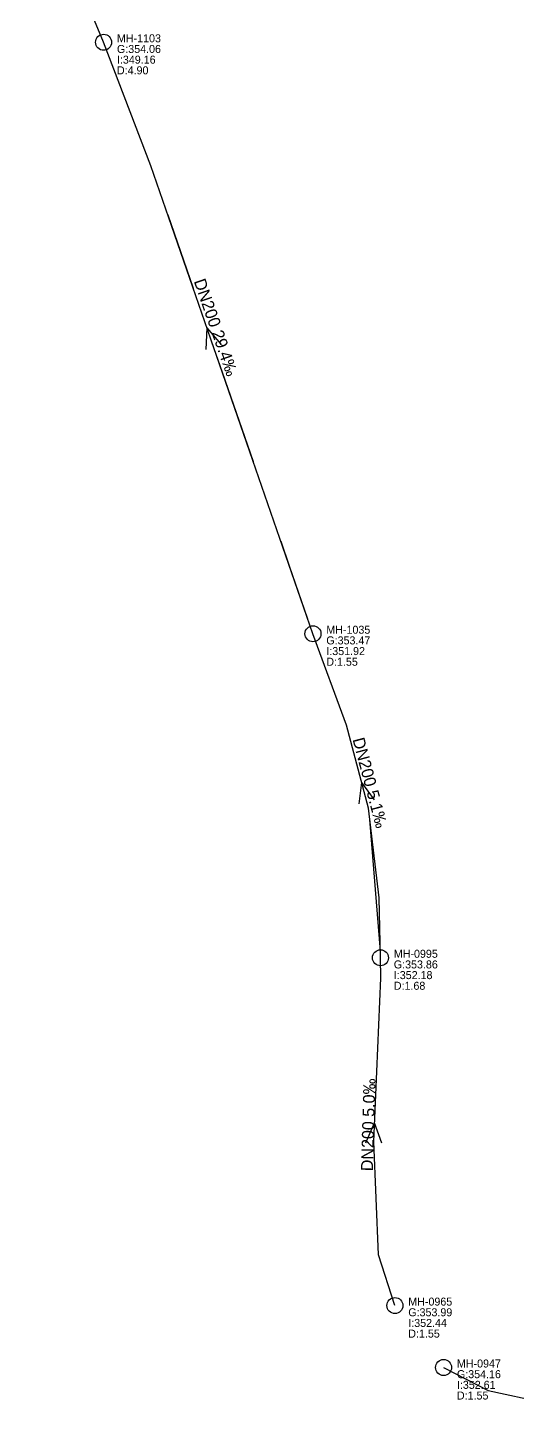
# Model space of a CAD drawing. Header units: metres. Extents: x 449913 to 451990, y 2566939 to 2570822.
# Drawn here: x 450190.3 to 450263.7, y 2567811.6 to 2568020.7 of the extents above; entities that cross this region are included whole.
import ezdxf
from ezdxf.enums import TextEntityAlignment as Align

# ---------------------------------------------------------------- set-up
doc = ezdxf.new("R2010")
doc.units = ezdxf.units.M
for name, color, linetype in [('SEW-LABEL', 2, 'Continuous'), ('SEW-MH', 7, 'Continuous'), ('SEW-MH-LABEL', 8, 'Continuous'), ('SEW-PIPE-DN200', 3, 'Continuous'), ('SEW-RIDER', 8, 'Continuous')]:
    doc.layers.add(name, color=color, linetype=linetype)

msp = doc.modelspace()

# ---------------------------------------------------------------- linework, layer by layer
at = {"layer": 'SEW-LABEL'}
for p, q in [((450217.05, 2567972.46), (450217.2, 2567975.69)), ((450219.31, 2567973.25), (450217.2, 2567975.69)), ((450240.03, 2567904.32), (450240.42, 2567907.52)), ((450242.35, 2567904.93), (450240.42, 2567907.52)), ((450241.05, 2567853.52), (450242.33, 2567856.48)), ((450243.45, 2567853.45), (450242.33, 2567856.48))]:
    msp.add_line(p, q, dxfattribs=at)
at = {"layer": 'SEW-MH'}
for centre in [(450201.68, 2568018.5), (450233.1, 2567929.83), (450243.23, 2567881.25), (450245.4, 2567829.1), (450252.7, 2567819.82)]:
    msp.add_circle(centre, 1.2, dxfattribs=at)
at = {"layer": 'SEW-PIPE-DN200'}
for points in [[(450201.68, 2568018.5), (450190.31, 2568045.88)], [(450233.1, 2567929.83), (450208.77, 2568000), (450201.68, 2568018.5)], [(450243.23, 2567881.25), (450243.03, 2567890.24), (450241.44, 2567903.68), (450238.14, 2567916.1), (450233.1, 2567929.83)], [(450245.4, 2567829.1), (450242.91, 2567836.72), (450242.24, 2567853.69), (450243.3, 2567878.18), (450243.23, 2567881.25)], [(450252.7, 2567819.82), (450259.39, 2567816.35), (450267.73, 2567814.59), (450329.61, 2567811.63)]]:
    msp.add_lwpolyline(points, dxfattribs=at)
at = {"layer": 'SEW-RIDER'}
for points in [[(450215.16, 2567981.58), (450215.15, 2567981.6), (450211.35, 2567992.56)], [(450224.16, 2567955.6), (450219.52, 2567969), (450217.94, 2567973.56)], [(450232.34, 2567932.02), (450229.58, 2567939.96), (450228.3, 2567943.65)], [(450243.21, 2567882.26), (450241.64, 2567901.97), (450241.44, 2567903.68)]]:
    msp.add_lwpolyline(points, dxfattribs=at)

# ---------------------------------------------------------------- texts
at = {"layer": 'SEW-LABEL'}
for s, rotation, p in [('DN200 29.4‰', 289.1185, (450217.69, 2567975.48)), ('DN200 5.1‰', 284.8704, (450240.81, 2567907.27)), ('DN200 5.0‰', 88.3442, (450242.29, 2567856.18))]:
    msp.add_text(s, height=1.8, rotation=rotation, dxfattribs=at).set_placement(p, align=Align.CENTER)
at = {"layer": 'SEW-MH-LABEL'}
for s, p in [('MH-1103', (450203.68, 2568018.5)), ('G:354.06', (450203.68, 2568016.9)), ('I:349.16', (450203.68, 2568015.3)), ('D:4.90', (450203.68, 2568013.7)), ('MH-1035', (450235.1, 2567929.83)), ('G:353.47', (450235.1, 2567928.23)), ('I:351.92', (450235.1, 2567926.63)), ('D:1.55', (450235.1, 2567925.03)), ('MH-0995', (450245.23, 2567881.25)), ('G:353.86', (450245.23, 2567879.65)), ('D:1.68', (450245.23, 2567876.45)), ('I:352.18', (450245.23, 2567878.05)), ('MH-0965', (450247.4, 2567829.1)), ('G:353.99', (450247.4, 2567827.5)), ('D:1.55', (450247.4, 2567824.3)), ('I:352.44', (450247.4, 2567825.9)), ('MH-0947', (450254.7, 2567819.82)), ('G:354.16', (450254.7, 2567818.22)), ('I:352.61', (450254.7, 2567816.62)), ('D:1.55', (450254.7, 2567815.02))]:
    msp.add_text(s, height=1.2, dxfattribs=at).set_placement(p)

doc.saveas('drawing.dxf')
